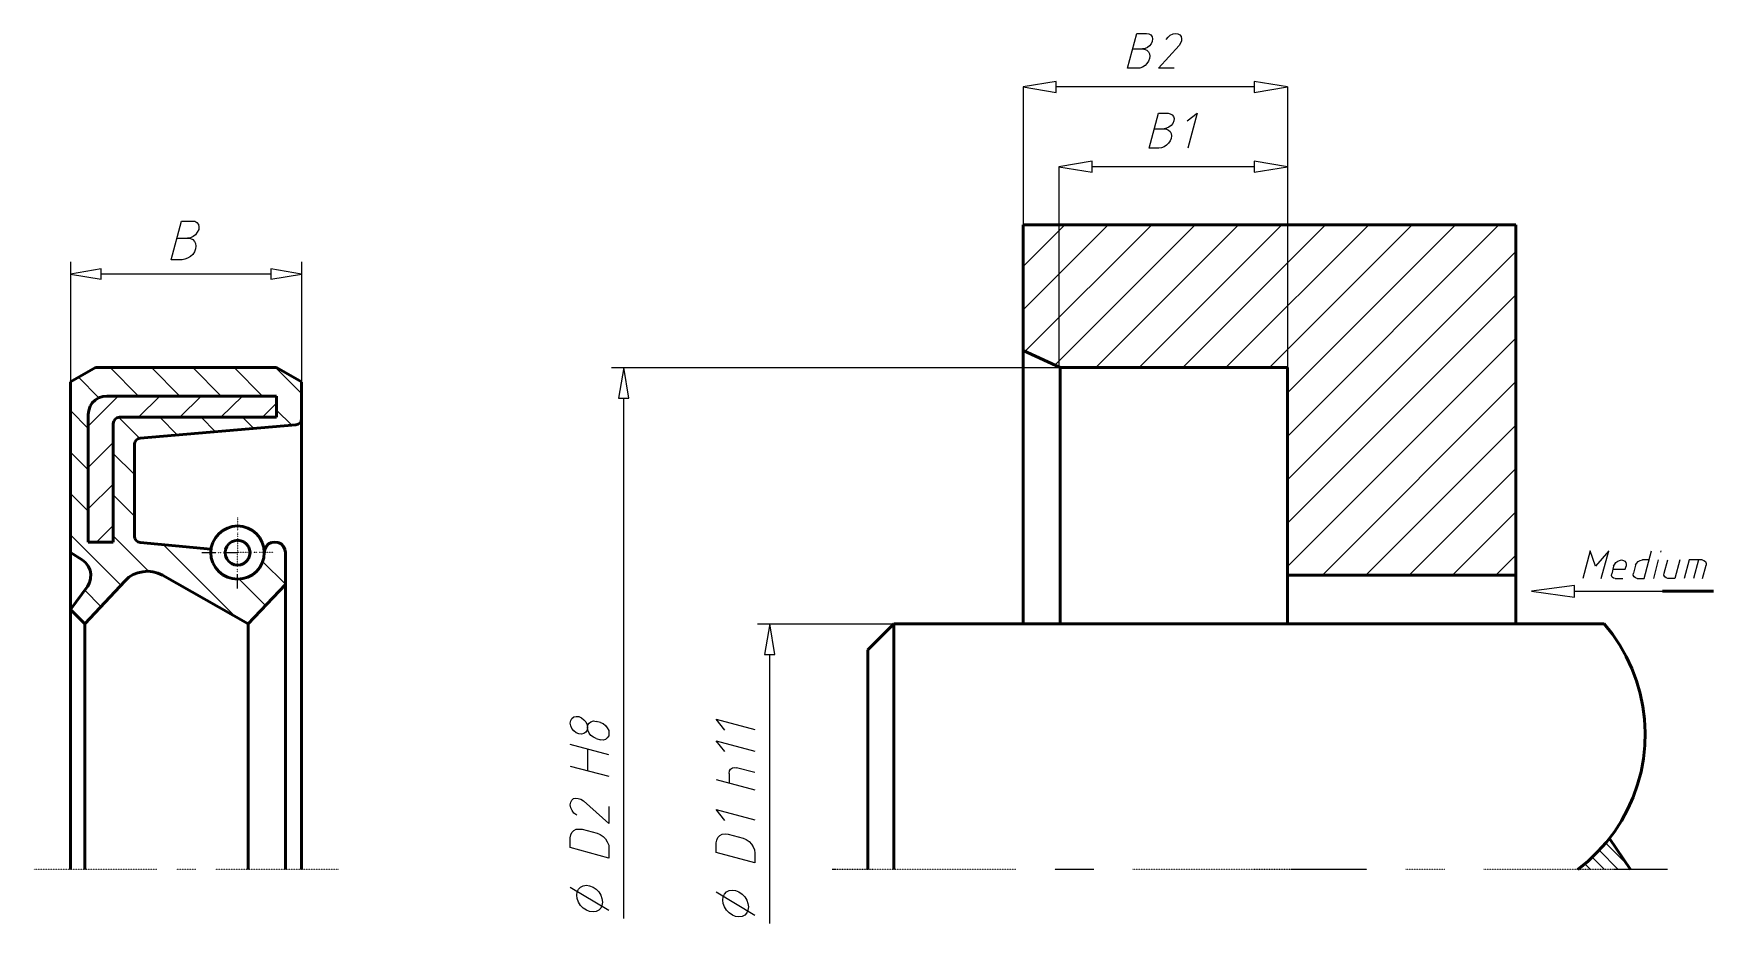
# Model space of a CAD drawing. Header units: millimetres. Extents: x -3075 to 3173, y -1614 to 1695.
import ezdxf

# ---------------------------------------------------------------- set-up
doc = ezdxf.new("R2010")
doc.units = ezdxf.units.MM
doc.linetypes.add('Center', pattern=[1.5, 0.45, -0.5, 0.05, -0.5])
for name, color, linetype, lineweight in [('AM_0', 7, 'Continuous', 50), ('AM_4', 3, 'Continuous', 25), ('AM_5', 3, 'Continuous', 25), ('AM_7', 7, 'Center', 25), ('AM_X', 7, 'Continuous', 50)]:
    doc.layers.add(name, color=color, linetype=linetype, lineweight=lineweight)

msp = doc.modelspace()

# ---------------------------------------------------------------- linework, layer by layer
at = {"layer": 'AM_0'}
for p, q in [((606, 517), (606, 984)), ((606, 984), (2438, 984)), ((2438, 984), (2438, -500)), ((743, 453), (606, 517)), ((606, -500), (606, 517)), ((-2845, 453), (-2938, 400)), ((-2171, 453), (-2845, 453)), ((-2078, 400), (-2171, 453)), ((1589, 453), (743, 453)), ((743, -500), (743, 453)), ((1589, -500), (1589, 453)), ((-2938, 400), (-2938, -235)), ((-2078, 263), (-2078, 400)), ((-2865, 309), (-2857, 322)), ((-2857, 322), (-2846, 332)), ((-2846, 332), (-2833, 341)), ((-2833, 341), (-2818, 346)), ((-2818, 346), (-2803, 347)), ((-2171, 347), (-2803, 347)), ((-2171, 268), (-2171, 347)), ((-2872, 279), (-2870, 294)), ((-2872, 279), (-2872, -196)), ((-2870, 294), (-2865, 309)), ((-2779, 245), (-2777, 254)), ((-2777, 254), (-2772, 261)), ((-2772, 261), (-2765, 266)), ((-2765, 266), (-2756, 268)), ((-2756, 268), (-2171, 268)), ((-2080, 254), (-2084, 247)), ((-2078, 263), (-2080, 254)), ((-2078, -1413), (-2078, 278)), ((-2779, -196), (-2779, 245)), ((-2694, 183), (-2687, 188)), ((-2687, 188), (-2679, 191)), ((-2099, 240), (-2679, 191)), ((-2091, 242), (-2099, 240)), ((-2084, 247), (-2091, 242)), ((-2700, 168), (-2698, 176)), ((-2700, 168), (-2700, -175)), ((-2698, 176), (-2694, 183)), ((-2698, -183), (-2700, -175)), ((-2694, -190), (-2698, -183)), ((-2408, -197), (-2399, -180)), ((-2399, -180), (-2386, -165)), ((-2386, -165), (-2371, -153)), ((-2371, -153), (-2354, -144)), ((-2354, -144), (-2336, -138)), ((-2336, -138), (-2316, -136)), ((-2316, -136), (-2297, -138)), ((-2297, -138), (-2278, -144)), ((-2278, -144), (-2261, -153)), ((-2261, -153), (-2246, -165)), ((-2246, -165), (-2234, -180)), ((-2234, -180), (-2225, -197)), ((-2938, -235), (-2894, -262)), ((-2938, -1413), (-2938, -235)), ((-2872, -196), (-2779, -196)), ((-2687, -195), (-2694, -190)), ((-2679, -198), (-2687, -195)), ((-2416, -222), (-2679, -198)), ((-2416, -235), (-2414, -216)), ((-2416, -235), (-2416, -222)), ((-2414, -255), (-2416, -235)), ((-2414, -255), (-2416, -235)), ((-2414, -216), (-2408, -197)), ((-2363, -235), (-2361, -223)), ((-2361, -247), (-2363, -235)), ((-2361, -223), (-2356, -212)), ((-2356, -258), (-2361, -247)), ((-2356, -212), (-2349, -202)), ((-2349, -202), (-2339, -195)), ((-2339, -195), (-2328, -191)), ((-2328, -191), (-2316, -189)), ((-2316, -189), (-2304, -191)), ((-2304, -191), (-2293, -195)), ((-2293, -195), (-2284, -202)), ((-2284, -202), (-2276, -212)), ((-2276, -212), (-2272, -223)), ((-2272, -247), (-2276, -258)), ((-2272, -223), (-2270, -235)), ((-2270, -235), (-2272, -247)), ((-2225, -197), (-2219, -216)), ((-2219, -216), (-2217, -235)), ((-2217, -235), (-2219, -255)), ((-2217, -235), (-2219, -255)), ((-2217, -235), (-2215, -223)), ((-2215, -223), (-2210, -212)), ((-2210, -212), (-2201, -203)), ((-2201, -203), (-2190, -198)), ((-2190, -198), (-2178, -196)), ((-2178, -196), (-2165, -198)), ((-2165, -198), (-2154, -203)), ((-2154, -203), (-2145, -212)), ((-2145, -212), (-2140, -223)), ((-2140, -223), (-2138, -235)), ((-2138, -354), (-2138, -235)), ((-2894, -262), (-2882, -272)), ((-2882, -272), (-2872, -285)), ((-2872, -285), (-2865, -300)), ((-2865, -300), (-2862, -315)), ((-2705, -317), (-2687, -310)), ((-2687, -310), (-2669, -306)), ((-2669, -306), (-2650, -304)), ((-2650, -304), (-2631, -306)), ((-2631, -306), (-2613, -311)), ((-2613, -311), (-2595, -319)), ((-2408, -273), (-2414, -255)), ((-2408, -273), (-2414, -255)), ((-2399, -290), (-2408, -273)), ((-2399, -290), (-2408, -273)), ((-2386, -305), (-2399, -290)), ((-2386, -305), (-2399, -290)), ((-2371, -318), (-2386, -305)), ((-2371, -318), (-2386, -305)), ((-2349, -268), (-2356, -258)), ((-2339, -275), (-2349, -268)), ((-2328, -280), (-2339, -275)), ((-2316, -282), (-2328, -280)), ((-2304, -280), (-2316, -282)), ((-2293, -275), (-2304, -280)), ((-2284, -268), (-2293, -275)), ((-2276, -258), (-2284, -268)), ((-2246, -305), (-2261, -318)), ((-2246, -305), (-2261, -318)), ((-2234, -290), (-2246, -305)), ((-2234, -290), (-2246, -305)), ((-2225, -273), (-2234, -290)), ((-2225, -273), (-2234, -290)), ((-2219, -255), (-2225, -273)), ((-2219, -255), (-2225, -273)), ((-2875, -361), (-2938, -447)), ((-2885, -500), (-2735, -340)), ((-2867, -347), (-2875, -361)), ((-2863, -331), (-2867, -347)), ((-2862, -315), (-2863, -331)), ((-2735, -340), (-2721, -327)), ((-2721, -327), (-2705, -317)), ((-2277, -500), (-2595, -319)), ((-2354, -327), (-2371, -318)), ((-2354, -327), (-2371, -318)), ((-2336, -332), (-2354, -327)), ((-2336, -332), (-2354, -327)), ((-2316, -334), (-2336, -332)), ((-2316, -334), (-2336, -332)), ((-2297, -332), (-2316, -334)), ((-2297, -332), (-2316, -334)), ((-2278, -327), (-2297, -332)), ((-2278, -327), (-2297, -332)), ((-2261, -318), (-2278, -327)), ((-2261, -318), (-2278, -327)), ((-2277, -500), (-2138, -354)), ((-2138, -1413), (-2138, -354)), ((1589, -319), (2438, -319)), ((-2938, -447), (-2885, -500)), ((-2938, -1185), (-2938, -447)), ((-2885, -1413), (-2885, -500)), ((-2277, -1413), (-2277, -500)), ((125, -500), (28, -597)), ((125, -1413), (125, -500)), ((125, -500), (2767, -500)), ((2767, -500), (2798, -538)), ((2798, -538), (2825, -579)), ((28, -597), (28, -1413)), ((2825, -579), (2849, -621)), ((2849, -621), (2870, -666)), ((2870, -666), (2887, -712)), ((2887, -712), (2901, -759)), ((2901, -759), (2911, -807)), ((2911, -807), (2917, -855)), ((2917, -855), (2919, -904)), ((2919, -904), (2918, -953)), ((2918, -953), (2913, -1002)), ((2904, -1050), (2891, -1098)), ((2913, -1002), (2904, -1050)), ((2891, -1098), (2874, -1144)), ((2874, -1144), (2855, -1188)), ((2831, -1232), (2805, -1273)), ((2855, -1188), (2831, -1232)), ((2775, -1312), (2742, -1348)), ((2805, -1273), (2775, -1312)), ((2865, -1413), (2786, -1298)), ((2742, -1348), (2707, -1382)), ((2707, -1382), (2669, -1413))]:
    msp.add_line(p, q, dxfattribs=at)
at = {"layer": 'AM_4'}
for p, q in [((761, 984), (606, 829)), ((922, 984), (606, 668)), ((1084, 984), (613, 514)), ((1245, 984), (723, 462)), ((1407, 984), (876, 453)), ((1568, 984), (1037, 453)), ((1730, 984), (1199, 453)), ((1891, 984), (1360, 453)), ((2053, 984), (1522, 453)), ((2214, 984), (1589, 359)), ((2375, 984), (1589, 197)), ((2438, 885), (1589, 36)), ((2438, 724), (1589, -126)), ((2438, 562), (1589, -287)), ((-2790, 453), (-2685, 347)), ((-2637, 453), (-2531, 347)), ((-2483, 453), (-2377, 347)), ((-2329, 453), (-2223, 347)), ((-2175, 453), (-2078, 356)), ((-2908, 417), (-2832, 341)), ((2438, 401), (1719, -319)), ((-2760, 347), (-2872, 235)), ((-2606, 347), (-2685, 268)), ((-2452, 347), (-2531, 268)), ((-2298, 347), (-2378, 268)), ((-2171, 321), (-2224, 268)), ((-2938, 293), (-2872, 227)), ((-2759, 268), (-2681, 190)), ((-2605, 268), (-2540, 202)), ((-2452, 268), (-2398, 214)), ((-2298, 268), (-2256, 226)), ((-2171, 295), (-2114, 239)), ((2438, 239), (1880, -319)), ((-2938, 139), (-2872, 73)), ((-2779, 174), (-2872, 82)), ((-2779, 134), (-2700, 55)), ((2438, 78), (2042, -319)), ((-2779, 20), (-2872, -72)), ((-2938, -15), (-2872, -81)), ((-2779, -20), (-2700, -99)), ((2438, -84), (2203, -319)), ((-2938, -169), (-2750, -356)), ((-2779, -134), (-2841, -196)), ((-2779, -173), (-2648, -304)), ((-2593, -205), (-2328, -470)), ((-2424, -221), (-2416, -229)), ((2438, -245), (2364, -319)), ((-2223, -268), (-2138, -353)), ((-2311, -334), (-2212, -432)), ((-2885, -375), (-2825, -436)), ((2722, -1368), (2768, -1413)), ((2748, -1342), (2819, -1413)), ((2772, -1315), (2855, -1398)), ((2695, -1392), (2716, -1413))]:
    msp.add_line(p, q, dxfattribs=at)
at = {"layer": 'AM_5'}
for p, q in [((994, 1566), (1029, 1695)), ((1029, 1695), (1065, 1695)), ((1065, 1695), (1073, 1694)), ((1073, 1694), (1080, 1690)), ((1080, 1690), (1085, 1683)), ((1145, 1682), (1153, 1689)), ((1153, 1689), (1163, 1694)), ((1163, 1694), (1173, 1695)), ((1173, 1695), (1181, 1694)), ((1181, 1694), (1188, 1690)), ((1188, 1690), (1193, 1684)), ((1014, 1638), (1050, 1638)), ((1059, 1639), (1050, 1638)), ((1050, 1638), (1059, 1636)), ((1068, 1643), (1059, 1639)), ((1059, 1636), (1066, 1633)), ((1066, 1633), (1072, 1627)), ((1076, 1649), (1068, 1643)), ((1072, 1627), (1076, 1620)), ((1082, 1657), (1076, 1649)), ((1086, 1666), (1082, 1657)), ((1085, 1683), (1087, 1675)), ((1087, 1675), (1086, 1666)), ((1109, 1566), (1186, 1651)), ((1138, 1673), (1145, 1682)), ((1191, 1659), (1186, 1651)), ((1194, 1668), (1191, 1659)), ((1193, 1684), (1195, 1676)), ((1195, 1676), (1194, 1668)), ((1030, 1566), (994, 1566)), ((1040, 1567), (1030, 1566)), ((1050, 1570), (1040, 1567)), ((1059, 1576), (1050, 1570)), ((1066, 1584), (1059, 1576)), ((1072, 1592), (1066, 1584)), ((1076, 1602), (1072, 1592)), ((1076, 1620), (1077, 1611)), ((1077, 1611), (1076, 1602)), ((1167, 1566), (1109, 1566)), ((729, 1517), (606, 1497)), ((729, 1476), (729, 1517)), ((1589, 1497), (1465, 1517)), ((1465, 1517), (1465, 1476)), ((606, 1497), (606, 984)), ((606, 1497), (729, 1476)), ((1465, 1497), (729, 1497)), ((1465, 1476), (1589, 1497)), ((1589, 1497), (1589, 453)), ((1074, 1269), (1109, 1399)), ((1109, 1399), (1145, 1399)), ((1145, 1399), (1153, 1397)), ((1153, 1397), (1160, 1393)), ((1160, 1393), (1165, 1387)), ((1165, 1387), (1167, 1379)), ((1167, 1379), (1166, 1370)), ((1216, 1370), (1253, 1399)), ((1253, 1399), (1218, 1269)), ((1094, 1341), (1130, 1341)), ((1139, 1343), (1130, 1341)), ((1130, 1341), (1139, 1340)), ((1148, 1347), (1139, 1343)), ((1139, 1340), (1146, 1336)), ((1146, 1336), (1152, 1331)), ((1156, 1353), (1148, 1347)), ((1152, 1331), (1156, 1323)), ((1162, 1361), (1156, 1353)), ((1156, 1323), (1157, 1315)), ((1157, 1315), (1156, 1305)), ((1166, 1370), (1162, 1361)), ((1110, 1269), (1074, 1269)), ((1120, 1270), (1110, 1269)), ((1130, 1274), (1120, 1270)), ((1139, 1280), (1130, 1274)), ((1146, 1287), (1139, 1280)), ((1152, 1296), (1146, 1287)), ((1156, 1305), (1152, 1296)), ((862, 1221), (738, 1200)), ((738, 1200), (738, 453)), ((738, 1200), (862, 1180)), ((862, 1180), (862, 1221)), ((1465, 1200), (862, 1200)), ((1589, 1200), (1465, 1221)), ((1465, 1221), (1465, 1180)), ((1465, 1180), (1589, 1200)), ((1589, 1200), (1589, 453)), ((-2563, 854), (-2525, 998)), ((-2525, 998), (-2485, 998)), ((-2482, 940), (-2492, 936)), ((-2485, 998), (-2475, 997)), ((-2473, 947), (-2482, 940)), ((-2475, 997), (-2468, 992)), ((-2466, 956), (-2473, 947)), ((-2468, 992), (-2462, 985)), ((-2461, 966), (-2466, 956)), ((-2462, 985), (-2460, 976)), ((-2460, 976), (-2461, 966)), ((-2542, 934), (-2502, 934)), ((-2492, 936), (-2502, 934)), ((-2502, 934), (-2492, 933)), ((-2492, 933), (-2483, 929)), ((-2483, 929), (-2477, 922)), ((-2477, 884), (-2483, 874)), ((-2477, 922), (-2473, 914)), ((-2473, 894), (-2477, 884)), ((-2473, 914), (-2471, 905)), ((-2471, 905), (-2473, 894)), ((-2938, 846), (-2938, 405)), ((-2824, 820), (-2938, 801)), ((-2824, 782), (-2824, 820)), ((-2523, 854), (-2563, 854)), ((-2513, 856), (-2523, 854)), ((-2502, 860), (-2513, 856)), ((-2492, 866), (-2502, 860)), ((-2483, 874), (-2492, 866)), ((-2078, 801), (-2193, 820)), ((-2193, 820), (-2193, 782)), ((-2078, 846), (-2078, 405)), ((-2938, 801), (-2824, 782)), ((-2193, 801), (-2824, 801)), ((-2193, 782), (-2078, 801)), ((-926, 453), (738, 453)), ((-880, 453), (-899, 339)), ((-861, 339), (-880, 453)), ((-899, 339), (-861, 339)), ((-880, -1596), (-880, 339)), ((2715, -228), (2687, -331)), ((2734, -285), (2715, -228)), ((2784, -228), (2734, -285)), ((2756, -331), (2784, -228)), ((2916, -331), (2943, -228)), ((2978, -228), (2976, -234)), ((2802, -285), (2795, -314)), ((2799, -297), (2845, -297)), ((2802, -285), (2806, -278)), ((2806, -278), (2810, -272)), ((2810, -272), (2817, -267)), ((2817, -267), (2824, -264)), ((2824, -264), (2831, -262)), ((2831, -262), (2838, -264)), ((2838, -264), (2844, -267)), ((2844, -267), (2847, -272)), ((2845, -297), (2848, -285)), ((2847, -272), (2849, -278)), ((2849, -278), (2848, -285)), ((2875, -319), (2876, -311)), ((2883, -282), (2876, -311)), ((2883, -282), (2887, -275)), ((2887, -275), (2893, -268)), ((2893, -268), (2900, -264)), ((2900, -264), (2909, -262)), ((2934, -262), (2909, -262)), ((2968, -262), (2950, -331)), ((2989, -319), (2990, -311)), ((2990, -311), (3003, -262)), ((3048, -262), (3030, -331)), ((3083, -262), (3064, -331)), ((3131, -262), (3083, -262)), ((3117, -262), (3099, -331)), ((3131, -262), (3138, -264)), ((3133, -331), (3146, -282)), ((3138, -264), (3144, -268)), ((3144, -268), (3146, -275)), ((3146, -275), (3146, -282)), ((2656, -358), (2496, -379)), ((2656, -401), (2656, -358)), ((2794, -320), (2795, -314)), ((2797, -326), (2794, -320)), ((2801, -330), (2797, -326)), ((2807, -331), (2801, -330)), ((2807, -331), (2836, -331)), ((2878, -325), (2875, -319)), ((2883, -329), (2878, -325)), ((2890, -331), (2883, -329)), ((2890, -331), (2916, -331)), ((2992, -325), (2989, -319)), ((2997, -329), (2992, -325)), ((3004, -331), (2997, -329)), ((3030, -331), (3004, -331)), ((2496, -379), (2656, -401)), ((2656, -379), (3173, -379)), ((-383, -500), (125, -500)), ((-337, -500), (-356, -614)), ((-318, -614), (-337, -500)), ((-356, -614), (-318, -614)), ((-337, -1614), (-337, -614)), ((-1079, -869), (-1077, -859)), ((-1077, -879), (-1079, -869)), ((-1077, -859), (-1073, -852)), ((-1073, -852), (-1066, -846)), ((-1066, -846), (-1057, -844)), ((-1057, -844), (-1047, -845)), ((-1047, -845), (-1037, -850)), ((-1037, -850), (-1028, -857)), ((-1028, -857), (-1021, -865)), ((-1021, -865), (-1016, -876)), ((-1013, -876), (-1009, -869)), ((-1009, -869), (-1002, -864)), ((-1002, -864), (-993, -861)), ((-993, -861), (-983, -863)), ((-967, -867), (-983, -863)), ((-967, -867), (-957, -871)), ((-957, -871), (-948, -878)), ((-536, -855), (-392, -893)), ((-504, -895), (-536, -855)), ((-1073, -889), (-1077, -879)), ((-1066, -898), (-1073, -889)), ((-1057, -905), (-1066, -898)), ((-1047, -909), (-1057, -905)), ((-1037, -910), (-1047, -909)), ((-1028, -908), (-1037, -910)), ((-1021, -903), (-1028, -908)), ((-1016, -895), (-1021, -903)), ((-1016, -876), (-1015, -886)), ((-1015, -886), (-1016, -895)), ((-1015, -886), (-1013, -876)), ((-1013, -896), (-1015, -886)), ((-1009, -906), (-1013, -896)), ((-1002, -915), (-1009, -906)), ((-993, -922), (-1002, -915)), ((-983, -926), (-993, -922)), ((-983, -926), (-967, -931)), ((-957, -932), (-967, -931)), ((-948, -930), (-957, -932)), ((-948, -878), (-941, -887)), ((-941, -924), (-948, -930)), ((-941, -887), (-936, -897)), ((-936, -917), (-941, -924)), ((-936, -897), (-935, -907)), ((-935, -907), (-936, -917)), ((-536, -935), (-392, -973)), ((-504, -975), (-536, -935)), ((-935, -987), (-1079, -949)), ((-1015, -966), (-1015, -1046)), ((-1079, -1029), (-935, -1067)), ((-488, -1056), (-487, -1047)), ((-488, -1056), (-488, -1092)), ((-487, -1047), (-483, -1041)), ((-483, -1041), (-476, -1036)), ((-476, -1036), (-469, -1034)), ((-469, -1034), (-460, -1035)), ((-392, -1053), (-460, -1035)), ((-536, -1079), (-392, -1117)), ((-1079, -1173), (-1077, -1163)), ((-1077, -1184), (-1079, -1173)), ((-1077, -1163), (-1073, -1156)), ((-1072, -1194), (-1077, -1184)), ((-1073, -1156), (-1067, -1150)), ((-1067, -1150), (-1058, -1148)), ((-1058, -1148), (-1049, -1149)), ((-1049, -1149), (-1039, -1152)), ((-1039, -1152), (-1030, -1158)), ((-935, -1243), (-1030, -1158)), ((-935, -1179), (-935, -1243)), ((-1065, -1204), (-1072, -1194)), ((-1055, -1211), (-1065, -1204)), ((-536, -1191), (-392, -1229)), ((-504, -1231), (-536, -1191)), ((-1079, -1296), (-1077, -1285)), ((-1079, -1332), (-1079, -1296)), ((-1077, -1285), (-1073, -1276)), ((-1073, -1276), (-1066, -1269)), ((-1066, -1269), (-1057, -1264)), ((-1057, -1264), (-1046, -1263)), ((-1046, -1263), (-1035, -1264)), ((-1035, -1264), (-979, -1279)), ((-979, -1279), (-968, -1284)), ((-968, -1284), (-957, -1291)), ((-957, -1291), (-948, -1300)), ((-948, -1300), (-941, -1311)), ((-941, -1311), (-936, -1323)), ((-536, -1315), (-534, -1304)), ((-534, -1304), (-530, -1294)), ((-530, -1294), (-523, -1287)), ((-523, -1287), (-514, -1282)), ((-514, -1282), (-503, -1281)), ((-503, -1281), (-492, -1282)), ((-492, -1282), (-436, -1297)), ((-436, -1297), (-425, -1302)), ((-425, -1302), (-414, -1309)), ((-414, -1309), (-405, -1319)), ((-935, -1371), (-1079, -1332)), ((-936, -1323), (-935, -1335)), ((-935, -1335), (-935, -1371)), ((-536, -1350), (-536, -1315)), ((-392, -1389), (-536, -1350)), ((-405, -1319), (-398, -1329)), ((-398, -1329), (-393, -1341)), ((-393, -1341), (-392, -1353)), ((-392, -1353), (-392, -1389)), ((-1079, -1479), (-935, -1565)), ((-1055, -1509), (-1053, -1497)), ((-1053, -1497), (-1048, -1487)), ((-1048, -1487), (-1041, -1479)), ((-1041, -1479), (-1031, -1474)), ((-1031, -1474), (-1019, -1472)), ((-1019, -1472), (-1007, -1474)), ((-1007, -1474), (-994, -1479)), ((-994, -1479), (-983, -1487)), ((-983, -1487), (-973, -1497)), ((-973, -1497), (-965, -1509)), ((-536, -1497), (-392, -1583)), ((-505, -1505), (-498, -1497)), ((-498, -1497), (-488, -1492)), ((-488, -1492), (-476, -1490)), ((-476, -1490), (-464, -1492)), ((-464, -1492), (-452, -1497)), ((-452, -1497), (-440, -1505)), ((-1053, -1522), (-1055, -1509)), ((-1048, -1535), (-1053, -1522)), ((-1041, -1547), (-1048, -1535)), ((-1031, -1557), (-1041, -1547)), ((-1019, -1565), (-1031, -1557)), ((-965, -1557), (-973, -1565)), ((-965, -1509), (-961, -1522)), ((-961, -1547), (-965, -1557)), ((-961, -1522), (-959, -1535)), ((-959, -1535), (-961, -1547)), ((-512, -1527), (-510, -1515)), ((-510, -1540), (-512, -1527)), ((-510, -1515), (-505, -1505)), ((-505, -1553), (-510, -1540)), ((-498, -1565), (-505, -1553)), ((-440, -1505), (-430, -1515)), ((-430, -1515), (-422, -1527)), ((-422, -1527), (-418, -1540)), ((-418, -1540), (-416, -1553)), ((-416, -1553), (-418, -1565)), ((-1007, -1570), (-1019, -1565)), ((-994, -1571), (-1007, -1570)), ((-983, -1570), (-994, -1571)), ((-973, -1565), (-983, -1570)), ((-488, -1575), (-498, -1565)), ((-476, -1583), (-488, -1575)), ((-464, -1588), (-476, -1583)), ((-452, -1590), (-464, -1588)), ((-440, -1588), (-452, -1590)), ((-430, -1583), (-440, -1588)), ((-422, -1575), (-430, -1583)), ((-418, -1565), (-422, -1575))]:
    msp.add_line(p, q, dxfattribs=at)
at = {"layer": 'AM_7'}
for p, q in [((-2316, -103), (-2316, -155)), ((-2316, -162), (-2316, -176)), ((-2316, -183), (-2316, -235)), ((-2449, -235), (-2396, -235)), ((-2390, -235), (-2376, -235)), ((-2369, -235), (-2316, -235)), ((-2316, -288), (-2316, -235)), ((-2264, -235), (-2316, -235)), ((-2243, -235), (-2257, -235)), ((-2184, -235), (-2236, -235)), ((-2316, -308), (-2316, -295)), ((-2316, -368), (-2316, -315)), ((-2617, -1413), (-3075, -1413)), ((-2472, -1413), (-2544, -1413)), ((-1941, -1413), (-2399, -1413)), ((578, -1413), (-105, -1413)), ((868, -1413), (723, -1413)), ((1884, -1413), (1013, -1413)), ((2174, -1413), (2029, -1413)), ((3002, -1413), (2319, -1413))]:
    msp.add_line(p, q, dxfattribs=at)
at = {"layer": 'AM_X'}
msp.add_line((3173, -379), (2984, -379), dxfattribs=at)

doc.saveas('drawing.dxf')
